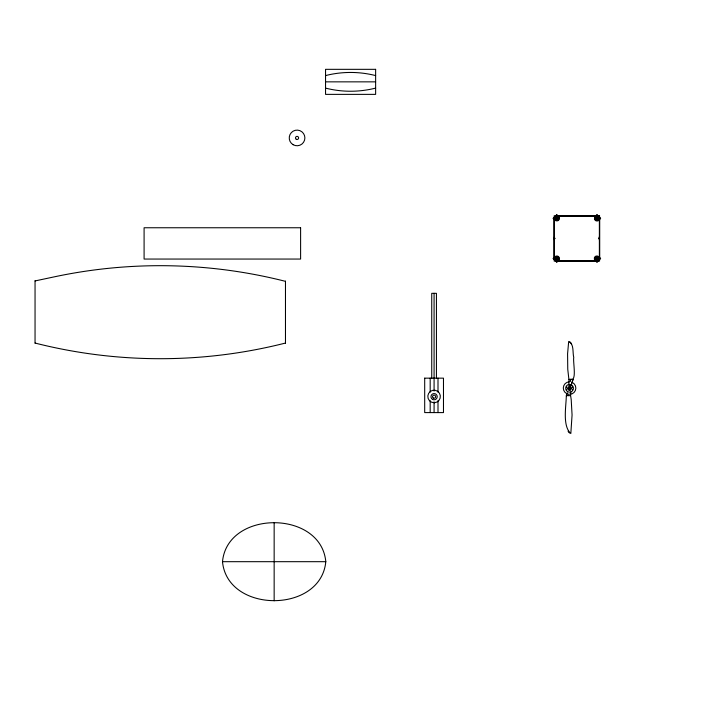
<?xml version="1.0" encoding="UTF-8"?>
<svg xmlns="http://www.w3.org/2000/svg" width="701" height="701" viewBox="0 0 701 701"><rect width="100%" height="100%" fill="white"/><g stroke="black" fill="none" stroke-linecap="round" stroke-linejoin="round"><path stroke-width="1.05" d="M430.177 412.591L430.177 400.753M430.177 392.139L430.177 378.154M431.737 378.514L431.737 293.325L436.434 293.325L436.434 378.514M434.085 412.591L434.085 401.831M434.085 391.07L434.085 378.154M438.002 412.591L438.002 400.753M438.002 392.139L438.002 378.154M599.373 257.241L599.373 219.623M599.618 257.495L599.618 219.378M554.395 240.014L554.395 236.885M599.373 240.005L599.373 236.868L599.373 238.436M569.01 379.32L568.818 384.91M570.509 395.636L570.859 391.912M566.312 395.636C566.198 406.265 562.237 425.971 570.824 433.533L572.069 414.992L571.201 399.526L570.623 395.636L566.312 395.636L566.671 395.355M571.262 379.32C576.905 380.634 572.787 361.278 573.76 357.44C572.384 352.384 574.329 344.121 568.695 341.422L567.582 353.76L567.757 369.261L568.888 379.32L571.254 379.32M554.298 217.643L554.298 218.984M554.289 257.907L554.289 259.247M599.408 259.23L599.408 257.88M222.497 561.685C227.396 509.715 320.9 509.715 325.799 561.685C320.9 613.647 227.396 613.647 222.497 561.685L325.799 561.685M573.138 379.346L571.578 383.841M570.246 381.186L570.833 379.32L570.211 381.107M566.487 395.636L567.354 392.928L566.653 395.355M571.797 383.044L573.032 379.32M568.257 395.636L568.984 393.769M595.762 217.678L595.657 217.862A1.498 1.498 0 0 0 595.675 219.019M598.339 219.168L598.452 218.975A1.498 1.498 0 0 0 598.233 217.485M556.576 218.142L555.026 218.142L555.026 218.598L556.576 218.598L557.032 216.644L556.576 216.644L556.576 218.142L558.531 218.598L558.531 218.142L557.032 218.142M554.605 257.039L553.133 258.52L556.804 262.192L558.285 260.719M595.482 216.171L596.954 214.69L600.634 218.37L599.153 219.842M553.308 258.695L554.789 257.214M595.657 216.346L597.138 214.874M556.576 258.397L555.017 258.397L555.017 258.862L556.576 258.862L557.032 256.899L556.576 256.899L556.576 258.397L558.531 258.862L558.531 258.397L557.032 258.397M596.823 218.239L595.272 218.239L595.272 218.703L596.823 218.703L597.287 216.749L596.823 216.749L596.823 218.239L598.777 218.703L598.777 218.239L597.287 218.239M556.629 262.016L558.11 260.535M598.978 219.667L600.45 218.195M596.674 258.38L595.114 258.38L595.114 258.844L596.674 258.844L597.129 256.881L596.674 256.881L596.674 258.38L598.628 258.844L598.628 258.38L597.129 258.38M35.05 280.935L55.589 276.571A508.681 508.681 0 0 1 285.473 281.338M569.107 385.252L571.324 385.83M570.404 389.703L568.187 389.125M556.13 215.803L557.479 215.803M557.479 261.087L556.13 261.087M597.576 261.07L596.227 261.07M554.386 238.2L554.964 238.191M554.395 238.699L554.973 238.69M598.794 238.191L599.373 238.182M598.794 238.69L599.373 238.69M325.544 81.851L375.631 81.851M557.812 215.715L595.938 215.715M558.066 215.969L595.684 215.969M556.576 217.179L557.032 217.179M596.823 217.284L597.287 217.284M556.576 219.518L557.032 219.518M596.823 219.623L597.287 219.623M556.576 257.442L557.032 257.442M596.674 257.425L597.129 257.425M556.576 259.782L557.032 259.782M596.674 259.756L597.129 259.756M558.066 260.93L595.684 260.93M557.812 261.184L595.938 261.184M569.037 384.91L571.297 384.463L571.595 384.91M568.099 388.284L571.017 388.284A1.463 1.463 0 0 0 568.826 387.013A1.568 1.568 0 0 0 568.791 389.66A1.568 1.568 0 0 0 571.14 388.31A1.568 1.568 0 0 0 568.791 386.952A1.463 1.463 0 0 0 568.826 389.546A1.463 1.463 0 0 0 571.017 388.284M570.474 390.045L568.511 390.045M557.356 216.916L557.698 217.108A1.498 1.498 0 0 0 556.208 216.933M597.646 257.267L597.454 257.162A1.498 1.498 0 0 0 596.306 257.179M557.356 257.179L557.698 257.372A1.498 1.498 0 0 0 556.208 257.197M569.895 341.965L570.439 342.403M569.072 432.552L569.624 432.981M558.276 216.18L556.796 214.699L553.124 218.379L554.605 219.851M599.145 257.048L600.626 258.529L596.945 262.2L595.473 260.719M556.62 214.874L558.101 216.355M598.969 257.223L600.45 258.704M553.299 218.195L554.78 219.676M595.648 260.544L597.129 262.025M570.859 342.859L571.455 343.797M568.064 431.159L568.66 432.096M598.233 218.239L598.233 218.703M597.287 218.703L597.287 220.158L596.823 220.158L596.823 218.703M597.129 258.844L597.129 260.299L596.674 260.299L596.674 258.844M595.806 218.239L595.806 218.703M569.554 386.821L569.554 389.738M557.987 218.142L557.987 218.598M557.032 218.598L557.032 220.061L556.576 220.061L556.576 218.598M557.032 258.862L557.032 260.316L556.576 260.316L556.576 258.862M555.56 218.142L555.56 218.598M554.395 219.641L554.395 257.258M554.14 219.395L554.14 257.512M434.085 293.325L434.094 378.514M285.473 281.092L285.473 343.455M274.152 522.552L274.152 600.81M35.05 280.759L35.05 343.131M375.631 88.107A101.733 101.733 0 0 1 325.544 88.107M325.544 75.585A101.733 101.733 0 0 1 375.631 75.585M285.473 343.052A508.681 508.681 0 0 1 35.05 343.052M572.419 382.501A6.256 6.256 0 0 1 569.878 394.33M566.715 393.647A6.256 6.256 0 0 1 569.256 381.826M572.594 389.116A3.128 3.128 0 0 1 572.288 389.87M566.864 389.87A3.128 3.128 0 0 1 566.548 389.116M566.548 387.495A3.128 3.128 0 0 1 566.864 386.742M572.288 386.742A3.128 3.128 0 0 1 572.594 387.495M597.839 259.729A1.498 1.498 0 0 1 595.964 259.729M595.412 258.38A1.498 1.498 0 0 1 595.526 257.959M598.111 257.661A1.498 1.498 0 0 1 598.391 258.38M557.733 259.756A1.498 1.498 0 0 1 556.208 259.957M558.294 258.406A1.498 1.498 0 0 1 558.285 258.792M598.216 217.433A1.568 1.568 0 0 1 598.391 218.992M597.532 219.825A1.568 1.568 0 0 1 596.332 219.807M595.5 218.94A1.568 1.568 0 0 1 595.526 217.748M596.025 217.108A1.568 1.568 0 0 1 597.585 216.933A1.498 1.498 0 0 0 596.122 217.24M558.18 217.722A1.498 1.498 0 0 1 558.18 218.914M557.742 219.492A1.498 1.498 0 0 1 556.208 219.693M555.63 219.247A1.498 1.498 0 0 1 555.63 217.38M597.646 219.799A1.498 1.498 0 0 1 596.157 219.623M599.206 217.073A2.602 2.602 0 0 1 599.206 219.667M595.657 216.118A2.602 2.602 0 0 1 598.26 216.118M424.692 378.154L424.692 412.591L443.479 412.591L443.479 378.154L424.692 378.154M554.789 217.774L554.789 218.852A2.085 2.085 0 0 0 556.261 220.333L557.348 220.333A2.085 2.085 0 0 0 558.82 218.852L558.82 217.774A2.085 2.085 0 0 0 557.348 216.302L556.261 216.302A2.085 2.085 0 0 0 554.789 217.774M559.407 218.318L559.319 218.984A2.602 2.602 0 0 1 557.479 220.824L556.13 220.824A2.602 2.602 0 0 1 554.964 216.478A2.602 2.602 0 0 1 559.319 217.643L559.407 218.318M554.789 258.038L554.789 259.116A2.085 2.085 0 0 0 556.261 260.588L557.339 260.588A2.085 2.085 0 0 0 558.82 259.116L558.82 258.038A2.085 2.085 0 0 0 557.339 256.557L556.261 256.557A2.085 2.085 0 0 0 554.789 258.038M559.398 258.573L559.31 259.247A2.602 2.602 0 0 1 554.964 260.413A2.602 2.602 0 0 1 556.13 256.067L557.479 256.067A2.602 2.602 0 0 1 559.31 257.907L559.398 258.573M594.544 217.748L594.544 219.089A2.602 2.602 0 0 0 596.376 220.929L597.725 220.929A2.602 2.602 0 0 0 599.565 219.089L599.565 217.748A2.602 2.602 0 0 0 597.725 215.908L596.376 215.908A2.602 2.602 0 0 0 594.544 217.748M595.035 217.88L595.035 218.957A2.085 2.085 0 0 0 596.516 220.438L597.594 220.438A2.085 2.085 0 0 0 599.066 218.957L599.066 217.88A2.085 2.085 0 0 0 597.594 216.407L596.516 216.407A2.085 2.085 0 0 0 595.035 217.88M594.395 257.88L594.395 259.23A2.602 2.602 0 0 0 598.742 260.395A2.602 2.602 0 0 0 597.576 256.049L596.227 256.049A2.602 2.602 0 0 0 594.395 257.88M594.886 258.012L594.886 259.098A2.085 2.085 0 0 0 596.358 260.57L597.445 260.57A2.085 2.085 0 0 0 598.917 259.098L598.917 258.012A2.085 2.085 0 0 0 597.445 256.54L596.358 256.54A2.085 2.085 0 0 0 594.886 258.012M434.401 402.716L434.085 402.725A6.256 6.256 0 0 1 428.609 393.419A6.256 6.256 0 0 1 439.404 393.147A6.256 6.256 0 0 1 434.401 402.716M375.631 69.329L325.544 69.329L325.544 94.372L375.631 94.372L375.631 69.329M599.557 215.768L554.202 215.768L554.202 261.114L599.557 261.114L599.557 215.768M300.606 227.755L144.091 227.755L144.091 259.055L300.606 259.055L300.606 227.755M293.149 144.713A7.825 7.825 0 0 0 304.882 137.931A7.825 7.825 0 0 0 293.149 131.157A7.825 7.825 0 0 0 293.149 144.713M296.278 139.289A1.568 1.568 0 0 0 298.626 137.931A1.568 1.568 0 0 0 296.278 136.572A1.568 1.568 0 0 0 296.278 139.289M567.608 391.649A3.891 3.891 0 0 0 573.444 388.284A3.891 3.891 0 0 0 567.608 384.91A3.891 3.891 0 0 0 567.608 391.649M433.314 398.045A1.568 1.568 0 0 0 435.663 396.687A1.568 1.568 0 0 0 433.314 395.338A1.568 1.568 0 0 0 433.314 398.045M432.526 399.404A3.128 3.128 0 0 0 437.222 396.687A3.128 3.128 0 0 0 432.526 393.98A3.128 3.128 0 0 0 432.526 399.404"/></g></svg>
